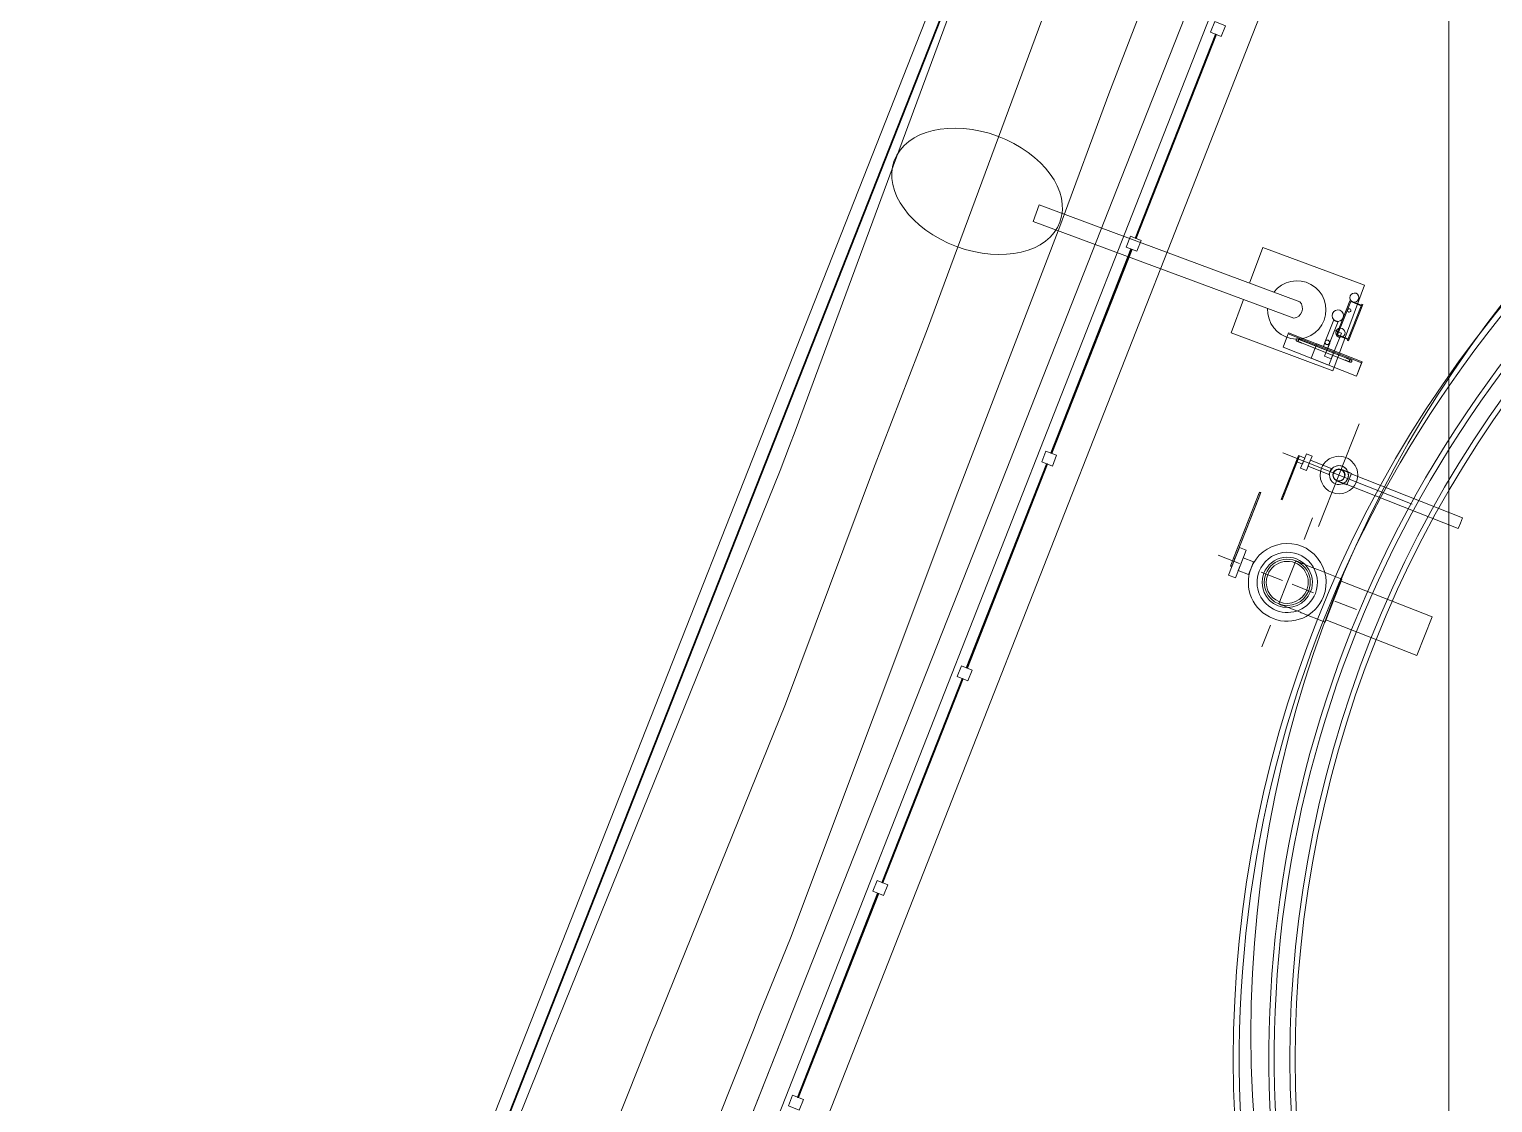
# Model space of a CAD drawing. Header units: metres. Extents: x -207 to 292, y -187 to 169.
# Drawn here: x -56.41 to -50.07, y -36.86 to -32.21 of the extents above; entities that cross this region are included whole.
import ezdxf

# ---------------------------------------------------------------- set-up
doc = ezdxf.new("R2010")
doc.units = ezdxf.units.M
doc.linetypes.add('Dash', pattern=[0.006, 0.003, -0.003])
for name, color, linetype, lineweight in [('A-GLAZ-CWMG', 7, 'Continuous', 9), ('C-TOPO', 7, 'Continuous', 9), ('C-TOPO-MAJR', 7, 'Continuous', 35), ('C-TOPO-MINR', 7, 'Continuous', 9), ('CERCO INTERIOR', 7, 'Continuous', 9), ('E-LITE-EQPM', 7, 'Continuous', 9), ('EQUIPOS PIS', 7, 'Continuous', 9), ('grilla', 7, 'Continuous', 9), ('luminarias', 7, 'Continuous', 9), ('P-SANR-FIXT', 7, 'Continuous', 9), ('P-SANR-FIXT-HDLN', 7, 'Dash', 9), ('solera', 7, 'Continuous', 35)]:
    doc.layers.add(name, color=color, linetype=linetype, lineweight=lineweight)
doc.layers.add('PR10-ARQ-PL-001-Emplazamiento-C-1_dwg', color=7, linetype='Continuous', lineweight=9, true_color=0x767676)

# ---------------------------------------------------------------- blocks, each defined once
blk = doc.blocks.new('M_Estanque-Terraza - M_Estanque-Terraza-2331352-PLANTA EMPLAZAMIENTO ACTUALIZADO')
at = {"layer": 'P-SANR-FIXT'}
for radius, start in [(5.1516, 0), (5.1516, 0), (5.1266, 360), (5.1266, 360), (4.9983, 360), (4.9755, 360), (4.9059, 0), (4.8832, 0)]:
    blk.add_arc((0, 0), radius, start, 180, dxfattribs=at)
blk = doc.blocks.new('Circular Mullion - 5mm-2127248-PLANTA EMPLAZAMIENTO ACTUALIZADO')
at = {"layer": 'A-GLAZ-CWMG'}
for p, q in [((-107.6478, -45.3968), (-107.9974, -46.2801)), ((-107.6455, -45.3977), (-107.9951, -46.281)), ((-107.9951, -46.281), (-107.6455, -45.3977)), ((-107.9927, -46.2819), (-107.6432, -45.3986)), ((-107.6455, -45.3977), (-107.6478, -45.3968)), ((-107.6432, -45.3986), (-107.6455, -45.3977)), ((-107.9974, -46.2801), (-107.9951, -46.281)), ((-107.9951, -46.281), (-107.9927, -46.2819))]:
    blk.add_line(p, q, dxfattribs=at)
blk = doc.blocks.new('Rectangular Mullion - 50 x 50 mm-2128568-PLANTA EMPLAZAMIENTO ACTUALIZADO')
at = {"layer": 'A-GLAZ-CWMG'}
for p, q in [((0.025, 0.025), (-0.025, 0.025)), ((-0.025, 0.025), (-0.025, -0.025)), ((0.025, -0.025), (0.025, 0.025)), ((-0.025, -0.025), (0.025, -0.025))]:
    blk.add_line(p, q, dxfattribs=at)
blk = doc.blocks.new('Rectangular Mullion - 50 x 50 mm-2128569-PLANTA EMPLAZAMIENTO ACTUALIZADO')
at = {"layer": 'A-GLAZ-CWMG'}
for p, q in [((-0.025, -0.025), (-0.025, 0.025)), ((-0.025, 0.025), (0.025, 0.025)), ((0.025, 0.025), (0.025, -0.025)), ((0.025, -0.025), (-0.025, -0.025))]:
    blk.add_line(p, q, dxfattribs=at)
blk = doc.blocks.new('M_Tuberia Control-01 - M_Tuberia Control-01-2163993-PLANTA EMPLAZAMIENTO ACTUALIZADO')
at = {"layer": 'P-SANR-FIXT'}
for p, q in [((0.1525, 0.1709), (0.1475, 0.1709)), ((0.1475, 0.1709), (0.2138, 0.1709)), ((0.1475, 0.1709), (0.1475, -0.1709)), ((0.1475, 0.1709), (0.1475, -0.1709)), ((0.2138, 0.1709), (0.1525, 0.1709)), ((0.1525, 0.1709), (0.1525, -0.1709)), ((0.1525, 0.1709), (0.1525, -0.1709)), ((0.2138, -0.1709), (0.2138, 0.1709)), ((0.2138, 0.1709), (0.2138, -0.1709)), ((0.0845, 0.0836), (-0.0845, 0.0836)), ((-0.0845, 0.0836), (0.0845, 0.0836)), ((-0.0845, 0.0836), (-0.0845, 0.0784)), ((-0.0845, 0.0836), (-0.0845, 0.0784)), ((0.0845, 0.0784), (-0.0845, 0.0784)), ((-0.0845, 0.0784), (0.0845, 0.0784)), ((-0.0795, 0.0784), (0.0795, 0.0784)), ((0.0795, 0.0784), (-0.0795, 0.0784)), ((-0.0795, 0.025), (-0.0795, 0.0784)), ((-0.0795, 0.0784), (-0.0795, 0.025)), ((-0.077, 0.0784), (-0.077, 0.0294)), ((-0.077, 0.0294), (-0.077, 0.0784)), ((0.077, 0.0784), (-0.077, 0.0784)), ((-0.077, 0.0784), (0.077, 0.0784)), ((0.077, 0.0294), (0.077, 0.0784)), ((0.077, 0.0294), (0.077, 0.0784)), ((0.0795, 0.0784), (0.0795, 0.025)), ((0.0795, 0.0784), (0.0795, 0.025)), ((0.0845, 0.0784), (0.0845, 0.0836)), ((0.0845, 0.0836), (0.0845, 0.0784)), ((0.1573, 0.099), (0.1573, -0.0993)), ((0.1575, 0.1225), (0.1575, -0.1228)), ((0.1675, -0.1228), (0.1675, 0.1225)), ((0.1677, -0.0993), (0.1677, 0.099)), ((-0.0795, 0.025), (0.0795, 0.025)), ((0.0795, 0.025), (-0.0795, 0.025)), ((-0.077, 0.0294), (0.077, 0.0294)), ((0.077, 0.0294), (-0.077, 0.0294)), ((0.1244, 0.01), (0.0229, 0.01)), ((0.1244, 0.01), (0.0229, 0.01)), ((0.1841, 0.0423), (0.0646, 0.0423)), ((0.0646, 0.0423), (0.1841, 0.0423)), ((0.0646, 0.0423), (0.0646, 0.0103)), ((0.0646, 0.0423), (0.0646, 0.0103)), ((0.1841, 0.0103), (0.0646, 0.0103)), ((0.0646, 0.0103), (0.1841, 0.0103)), ((0.1475, 0.0111), (0.1244, 0.0111)), ((0.1244, 0.0111), (0.1244, 0.01)), ((0.2138, 0.0423), (0.1475, 0.0423)), ((0.1475, 0.0423), (0.2138, 0.0423)), ((0.1475, 0.0423), (0.1475, -0.0401)), ((0.1475, 0.0423), (0.1475, -0.0401)), ((0.1475, 0.0011), (0.1475, 0.0111)), ((0.1475, -0.0089), (0.1475, 0.0011)), ((0.1841, 0.0103), (0.1841, 0.0423)), ((0.1841, 0.0423), (0.1841, 0.0103)), ((0.2138, -0.0401), (0.2138, 0.0423)), ((0.2138, 0.0423), (0.2138, -0.0401)), ((0.0229, -0.01), (0.1244, -0.01)), ((0.0229, -0.01), (0.1244, -0.01)), ((0.129, -0.0089), (0.1475, -0.0089)), ((0.2138, -0.0401), (0.1475, -0.0401)), ((0.1475, -0.0401), (0.2138, -0.0401)), ((0.2138, -0.1709), (0.1475, -0.1709)), ((0.1475, -0.1709), (0.1525, -0.1709)), ((0.1525, -0.1709), (0.2138, -0.1709))]:
    blk.add_line(p, q, dxfattribs=at)
at = {"layer": 'P-SANR-FIXT', "flags": 128}
for points in [[(0.1573, 0.124), (0.1573, 0.124), (0.1573, 0.1239), (0.1573, 0.1238), (0.1573, 0.1237), (0.1573, 0.1235), (0.1573, 0.1233), (0.1573, 0.123), (0.1573, 0.1227), (0.1573, 0.1224), (0.1573, 0.122), (0.1573, 0.1216), (0.1573, 0.1212), (0.1573, 0.1207), (0.1573, 0.1202), (0.1573, 0.1196), (0.1573, 0.1191), (0.1573, 0.1184), (0.1573, 0.1178), (0.1573, 0.1171), (0.1573, 0.1164), (0.1573, 0.1157), (0.1573, 0.1149), (0.1573, 0.1142), (0.1573, 0.1133), (0.1573, 0.1125), (0.1573, 0.1117), (0.1573, 0.1108), (0.1573, 0.1099), (0.1573, 0.109), (0.1573, 0.1081), (0.1573, 0.1071), (0.1573, 0.1062), (0.1573, 0.1052), (0.1573, 0.1042), (0.1573, 0.1033), (0.1573, 0.1023), (0.1573, 0.1013), (0.1573, 0.1003), (0.1573, 0.0993), (0.1573, 0.099)], [(0.1677, 0.099), (0.1677, 0.1), (0.1677, 0.101), (0.1677, 0.102), (0.1677, 0.103), (0.1677, 0.104), (0.1677, 0.1049), (0.1677, 0.1059), (0.1677, 0.1069), (0.1677, 0.1078), (0.1677, 0.1087), (0.1677, 0.1097), (0.1677, 0.1105), (0.1677, 0.1114), (0.1677, 0.1123), (0.1677, 0.1131), (0.1677, 0.1139), (0.1677, 0.1147), (0.1677, 0.1155), (0.1677, 0.1162), (0.1677, 0.1169), (0.1677, 0.1176), (0.1677, 0.1183), (0.1677, 0.1189), (0.1677, 0.1195), (0.1677, 0.12), (0.1677, 0.1206), (0.1677, 0.1211), (0.1677, 0.1215), (0.1677, 0.1219), (0.1677, 0.1223), (0.1677, 0.1226), (0.1677, 0.123), (0.1677, 0.1232), (0.1677, 0.1235), (0.1677, 0.1236), (0.1677, 0.1238), (0.1677, 0.1239), (0.1677, 0.124), (0.1677, 0.124)], [(0.1573, -0.0993), (0.1573, -0.1003), (0.1573, -0.1013), (0.1573, -0.1023), (0.1573, -0.1033), (0.1573, -0.1042), (0.1573, -0.1052), (0.1573, -0.1062), (0.1573, -0.1071), (0.1573, -0.1081), (0.1573, -0.109), (0.1573, -0.1099), (0.1573, -0.1108), (0.1573, -0.1117), (0.1573, -0.1126), (0.1573, -0.1134), (0.1573, -0.1142), (0.1573, -0.115), (0.1573, -0.1158), (0.1573, -0.1165), (0.1573, -0.1172), (0.1573, -0.1179), (0.1573, -0.1185), (0.1573, -0.1192), (0.1573, -0.1198), (0.1573, -0.1203), (0.1573, -0.1208), (0.1573, -0.1213), (0.1573, -0.1218), (0.1573, -0.1222), (0.1573, -0.1226), (0.1573, -0.1229), (0.1573, -0.1232), (0.1573, -0.1235), (0.1573, -0.1237), (0.1573, -0.1239), (0.1573, -0.1241), (0.1573, -0.1242), (0.1573, -0.1242), (0.1573, -0.1243)], [(0.1677, -0.1243), (0.1677, -0.1243), (0.1677, -0.1242), (0.1677, -0.1241), (0.1677, -0.124), (0.1677, -0.1238), (0.1677, -0.1236), (0.1677, -0.1233), (0.1677, -0.123), (0.1677, -0.1227), (0.1677, -0.1223), (0.1677, -0.1219), (0.1677, -0.1215), (0.1677, -0.121), (0.1677, -0.1205), (0.1677, -0.1199), (0.1677, -0.1193), (0.1677, -0.1187), (0.1677, -0.1181), (0.1677, -0.1174), (0.1677, -0.1167), (0.1677, -0.116), (0.1677, -0.1152), (0.1677, -0.1144), (0.1677, -0.1136), (0.1677, -0.1128), (0.1677, -0.1119), (0.1677, -0.1111), (0.1677, -0.1102), (0.1677, -0.1093), (0.1677, -0.1083), (0.1677, -0.1074), (0.1677, -0.1064), (0.1677, -0.1055), (0.1677, -0.1045), (0.1677, -0.1035), (0.1677, -0.1025), (0.1677, -0.1015), (0.1677, -0.1005), (0.1677, -0.0995), (0.1677, -0.0993)]]:
    blk.add_lwpolyline(points, dxfattribs=at)
at = {"layer": 'P-SANR-FIXT'}
for centre, radius, start, end in [((0.1625, 0.124), 0.00518, 90, 270), ((0.1625, 0.124), 0.00518, 270, 90), ((-0.099, 0.0375), 0.02, 0, 180), ((-0.099, 0.0375), 0.02, 360, 180), ((-0.099, 0.0375), 0.02, 180, 360), ((-0.099, 0.0375), 0.02, 180, 360), ((-0.0394, 0.0375), 0.0075, 0, 180), ((-0.0394, 0.0375), 0.0075, 0, 180), ((-0.0394, 0.0375), 0.0075, 180, 360), ((-0.0394, 0.0375), 0.0075, 180, 0), ((0, 0), 0.025, 0, 180), ((0, 0), 0.025, 0, 180), ((0, 0), 0.025, 180, 360), ((0, 0), 0.025, 180, 0), ((0.0646, 0.0375), 0.02, 0, 180), ((0.0646, 0.0375), 0.02, 0, 180), ((0.0646, 0.0375), 0.02, 180, 360), ((0.0646, 0.0375), 0.02, 180, 0), ((0.1244, 0), 0.01, 0, 180), ((0.1244, 0), 0.01, 0, 180), ((0.1244, 0), 0.01, 180, 360), ((0.1244, 0), 0.01, 180, 0), ((0.1625, -0.1243), 0.00518, 90, 270), ((0.1625, -0.1243), 0.00518, 270, 90)]:
    blk.add_arc(centre, radius, start, end, dxfattribs=at)
for points, knots in [([(0.1625, 0.1188), (0.1622, 0.1188), (0.1617, 0.1189), (0.161, 0.119), (0.1606, 0.1192), (0.1602, 0.1194), (0.1598, 0.1196), (0.1595, 0.1198), (0.1591, 0.1201), (0.1588, 0.1203), (0.1586, 0.1206), (0.1584, 0.1209), (0.1582, 0.1211), (0.1581, 0.1212), (0.158, 0.1214), (0.1579, 0.1216), (0.1578, 0.1219), (0.1577, 0.1221), (0.1576, 0.1223), (0.1576, 0.1224), (0.1576, 0.1224), (0.1575, 0.1225), (0.1575, 0.1225), (0.1575, 0.1225), (0.1576, 0.1224), (0.1576, 0.1224), (0.1576, 0.1223), (0.1577, 0.1221), (0.1578, 0.1219), (0.1579, 0.1216), (0.158, 0.1214), (0.1581, 0.1212), (0.1582, 0.1211), (0.1584, 0.1209), (0.1586, 0.1206), (0.1588, 0.1203), (0.1591, 0.1201), (0.1595, 0.1198), (0.1598, 0.1196), (0.1602, 0.1194), (0.1606, 0.1192), (0.161, 0.119), (0.1617, 0.1189), (0.1622, 0.1188), (0.1625, 0.1188)], [0, 0, 0, 0, 0.055556, 0.083333, 0.111111, 0.138889, 0.166667, 0.194444, 0.222222, 0.25, 0.277778, 0.305556, 0.319444, 0.333333, 0.347222, 0.361111, 0.388889, 0.416667, 0.430556, 0.444444, 0.458333, 0.472222, 0.5, 0.527778, 0.541667, 0.555556, 0.569444, 0.583333, 0.611111, 0.638889, 0.652778, 0.666667, 0.680556, 0.694444, 0.722222, 0.75, 0.777778, 0.805556, 0.833333, 0.861111, 0.888889, 0.916667, 0.944444, 1, 1, 1, 1]), ([(0.1625, 0.1188), (0.1628, 0.1188), (0.1633, 0.1189), (0.164, 0.119), (0.1644, 0.1192), (0.1648, 0.1194), (0.1652, 0.1196), (0.1655, 0.1198), (0.1659, 0.1201), (0.1662, 0.1203), (0.1664, 0.1206), (0.1666, 0.1209), (0.1668, 0.1211), (0.1669, 0.1212), (0.167, 0.1214), (0.1671, 0.1216), (0.1672, 0.1219), (0.1673, 0.1221), (0.1674, 0.1223), (0.1674, 0.1224), (0.1674, 0.1224), (0.1675, 0.1225), (0.1675, 0.1225), (0.1675, 0.1225), (0.1674, 0.1224), (0.1674, 0.1224), (0.1674, 0.1223), (0.1673, 0.1221), (0.1672, 0.1219), (0.1671, 0.1216), (0.167, 0.1214), (0.1669, 0.1212), (0.1668, 0.1211), (0.1666, 0.1209), (0.1664, 0.1206), (0.1662, 0.1203), (0.1659, 0.1201), (0.1655, 0.1198), (0.1652, 0.1196), (0.1648, 0.1194), (0.1644, 0.1192), (0.164, 0.119), (0.1633, 0.1189), (0.1628, 0.1188), (0.1625, 0.1188)], [0, 0, 0, 0, 0.055556, 0.083333, 0.111111, 0.138889, 0.166667, 0.194444, 0.222222, 0.25, 0.277778, 0.305556, 0.319444, 0.333333, 0.347222, 0.361111, 0.388889, 0.416667, 0.430556, 0.444444, 0.458333, 0.472222, 0.5, 0.527778, 0.541667, 0.555556, 0.569444, 0.583333, 0.611111, 0.638889, 0.652778, 0.666667, 0.680556, 0.694444, 0.722222, 0.75, 0.777778, 0.805556, 0.833333, 0.861111, 0.888889, 0.916667, 0.944444, 1, 1, 1, 1]), ([(0.025, 0), (0.025, 0.0008), (0.0249, 0.0023), (0.0245, 0.0051), (0.0239, 0.0073), (0.0234, 0.0088), (0.0232, 0.0094), (0.023, 0.0097), (0.0229, 0.0099), (0.0229, 0.01), (0.0229, 0.01)], [0, 0, 0, 0, 0.142857, 0.285714, 0.571429, 0.678571, 0.785714, 0.839286, 0.892857, 1, 1, 1, 1]), ([(0.0229, 0.01), (0.0229, 0.01), (0.023, 0.0098), (0.0234, 0.0088), (0.0242, 0.0067), (0.0248, 0.0034), (0.025, 0.0012), (0.025, 0)], [0, 0, 0, 0, 0.142857, 0.285714, 0.571429, 0.785714, 1, 1, 1, 1]), ([(0.025, 0), (0.025, 0.0008), (0.0249, 0.0023), (0.0245, 0.0051), (0.0239, 0.0073), (0.0234, 0.0088), (0.0232, 0.0094), (0.023, 0.0097), (0.0229, 0.0099), (0.0229, 0.01), (0.0229, 0.01)], [0, 0, 0, 0, 0.142857, 0.285714, 0.571429, 0.678571, 0.785714, 0.839286, 0.892857, 1, 1, 1, 1]), ([(0.0229, 0.01), (0.0229, 0.01), (0.023, 0.0098), (0.0234, 0.0088), (0.0242, 0.0067), (0.0248, 0.0034), (0.025, 0.0012), (0.025, 0)], [0, 0, 0, 0, 0.142857, 0.285714, 0.571429, 0.785714, 1, 1, 1, 1]), ([(0.025, 0), (0.025, -0.0008), (0.0249, -0.0023), (0.0245, -0.0051), (0.0239, -0.0073), (0.0234, -0.0088), (0.0232, -0.0094), (0.023, -0.0097), (0.0229, -0.0099), (0.0229, -0.01), (0.0229, -0.01)], [0, 0, 0, 0, 0.142857, 0.285714, 0.571429, 0.678571, 0.785714, 0.839286, 0.892857, 1, 1, 1, 1]), ([(0.0229, -0.01), (0.0229, -0.01), (0.023, -0.0098), (0.0234, -0.0088), (0.0242, -0.0067), (0.0248, -0.0034), (0.025, -0.0012), (0.025, 0)], [0, 0, 0, 0, 0.142857, 0.285714, 0.571429, 0.785714, 1, 1, 1, 1]), ([(0.025, 0), (0.025, -0.0008), (0.0249, -0.0023), (0.0245, -0.0051), (0.0239, -0.0073), (0.0234, -0.0088), (0.0232, -0.0094), (0.023, -0.0097), (0.0229, -0.0099), (0.0229, -0.01), (0.0229, -0.01)], [0, 0, 0, 0, 0.142857, 0.285714, 0.571429, 0.678571, 0.785714, 0.839286, 0.892857, 1, 1, 1, 1]), ([(0.0229, -0.01), (0.0229, -0.01), (0.023, -0.0098), (0.0234, -0.0088), (0.0242, -0.0067), (0.0248, -0.0034), (0.025, -0.0012), (0.025, 0)], [0, 0, 0, 0, 0.142857, 0.285714, 0.571429, 0.785714, 1, 1, 1, 1]), ([(0.1144, 0), (0.1144, 0.0005), (0.1144, 0.0011), (0.1146, 0.002), (0.1147, 0.0027), (0.1149, 0.0033), (0.1151, 0.0039), (0.1154, 0.0045), (0.1157, 0.005), (0.116, 0.0055), (0.1164, 0.006), (0.1167, 0.0065), (0.1171, 0.0069), (0.1175, 0.0073), (0.118, 0.0078), (0.1186, 0.0082), (0.1192, 0.0086), (0.1198, 0.0089), (0.1209, 0.0094), (0.1224, 0.0099), (0.1237, 0.01), (0.1244, 0.01)], [0, 0, 0, 0, 0.071429, 0.107143, 0.142857, 0.178571, 0.214286, 0.25, 0.285714, 0.321429, 0.357143, 0.392857, 0.428571, 0.464286, 0.5, 0.571429, 0.607143, 0.642857, 0.714286, 0.857143, 1, 1, 1, 1]), ([(0.1244, 0.01), (0.1237, 0.01), (0.1224, 0.0099), (0.1209, 0.0094), (0.1198, 0.0089), (0.1192, 0.0086), (0.1188, 0.0083), (0.1183, 0.008), (0.1179, 0.0076), (0.1175, 0.0073), (0.1171, 0.0069), (0.1167, 0.0065), (0.1164, 0.006), (0.116, 0.0055), (0.1157, 0.005), (0.1154, 0.0045), (0.1151, 0.0039), (0.1149, 0.0033), (0.1147, 0.0027), (0.1146, 0.002), (0.1144, 0.0011), (0.1144, 0.0005), (0.1144, 0)], [0, 0, 0, 0, 0.142857, 0.285714, 0.357143, 0.392857, 0.428571, 0.464286, 0.5, 0.535714, 0.571429, 0.607143, 0.642857, 0.678571, 0.714286, 0.75, 0.785714, 0.821429, 0.857143, 0.892857, 0.928571, 1, 1, 1, 1]), ([(0.1144, 0), (0.1144, 0.0005), (0.1144, 0.0011), (0.1146, 0.002), (0.1147, 0.0027), (0.1149, 0.0033), (0.1151, 0.0039), (0.1154, 0.0045), (0.1157, 0.005), (0.116, 0.0055), (0.1164, 0.006), (0.1167, 0.0065), (0.1171, 0.0069), (0.1175, 0.0073), (0.118, 0.0078), (0.1186, 0.0082), (0.1192, 0.0086), (0.1198, 0.0089), (0.1209, 0.0094), (0.1224, 0.0099), (0.1237, 0.01), (0.1244, 0.01)], [0, 0, 0, 0, 0.071429, 0.107143, 0.142857, 0.178571, 0.214286, 0.25, 0.285714, 0.321429, 0.357143, 0.392857, 0.428571, 0.464286, 0.5, 0.571429, 0.607143, 0.642857, 0.714286, 0.857143, 1, 1, 1, 1]), ([(0.1244, 0.01), (0.1237, 0.01), (0.1224, 0.0099), (0.1209, 0.0094), (0.1198, 0.0089), (0.1192, 0.0086), (0.1188, 0.0083), (0.1183, 0.008), (0.1179, 0.0076), (0.1175, 0.0073), (0.1171, 0.0069), (0.1167, 0.0065), (0.1164, 0.006), (0.116, 0.0055), (0.1157, 0.005), (0.1154, 0.0045), (0.1151, 0.0039), (0.1149, 0.0033), (0.1147, 0.0027), (0.1146, 0.002), (0.1144, 0.0011), (0.1144, 0.0005), (0.1144, 0)], [0, 0, 0, 0, 0.142857, 0.285714, 0.357143, 0.392857, 0.428571, 0.464286, 0.5, 0.535714, 0.571429, 0.607143, 0.642857, 0.678571, 0.714286, 0.75, 0.785714, 0.821429, 0.857143, 0.892857, 0.928571, 1, 1, 1, 1]), ([(0.1343, 0.0011), (0.1342, 0.0016), (0.1341, 0.0022), (0.1339, 0.003), (0.1337, 0.0036), (0.1334, 0.0042), (0.1332, 0.0048), (0.1329, 0.0052), (0.1327, 0.0056), (0.1325, 0.0058), (0.1323, 0.0061), (0.1321, 0.0064), (0.1318, 0.0067), (0.1314, 0.0071), (0.1311, 0.0074), (0.1309, 0.0075), (0.1307, 0.0077), (0.1304, 0.008), (0.13, 0.0082), (0.1296, 0.0085), (0.1293, 0.0087), (0.1292, 0.0088), (0.1291, 0.0088), (0.1289, 0.0089), (0.1288, 0.009), (0.1285, 0.0091), (0.128, 0.0093), (0.1276, 0.0095), (0.1272, 0.0096), (0.1269, 0.0097), (0.1266, 0.0098), (0.1262, 0.0098), (0.1255, 0.01), (0.1248, 0.01), (0.1244, 0.01)], [0, 0, 0, 0, 0.083333, 0.125, 0.166667, 0.208333, 0.25, 0.291667, 0.3125, 0.333333, 0.354167, 0.375, 0.416667, 0.458333, 0.479167, 0.5, 0.520833, 0.541667, 0.583333, 0.625, 0.645833, 0.65625, 0.666667, 0.677083, 0.6875, 0.708333, 0.75, 0.791667, 0.8125, 0.833333, 0.854167, 0.875, 0.916667, 1, 1, 1, 1]), ([(0.1244, 0.01), (0.1248, 0.01), (0.1255, 0.01), (0.1262, 0.0098), (0.1266, 0.0098), (0.1269, 0.0097), (0.1272, 0.0096), (0.1276, 0.0095), (0.128, 0.0093), (0.1285, 0.0091), (0.1288, 0.009), (0.1289, 0.0089), (0.1291, 0.0088), (0.1292, 0.0088), (0.1293, 0.0087), (0.1296, 0.0085), (0.13, 0.0082), (0.1304, 0.008), (0.1307, 0.0077), (0.1309, 0.0075), (0.1311, 0.0074), (0.1314, 0.0071), (0.1318, 0.0067), (0.1321, 0.0064), (0.1323, 0.0061), (0.1325, 0.0058), (0.1327, 0.0056), (0.1329, 0.0052), (0.1332, 0.0048), (0.1334, 0.0042), (0.1337, 0.0036), (0.1339, 0.003), (0.1341, 0.0022), (0.1342, 0.0016), (0.1343, 0.0011)], [0, 0, 0, 0, 0.083333, 0.125, 0.145833, 0.166667, 0.1875, 0.208333, 0.25, 0.291667, 0.3125, 0.322917, 0.333333, 0.34375, 0.354167, 0.375, 0.416667, 0.458333, 0.479167, 0.5, 0.520833, 0.541667, 0.583333, 0.625, 0.645833, 0.666667, 0.6875, 0.708333, 0.75, 0.791667, 0.833333, 0.875, 0.916667, 1, 1, 1, 1]), ([(0.1344, 0), (0.1344, -0.0006), (0.1343, -0.0015), (0.134, -0.0025), (0.1337, -0.0036), (0.1332, -0.0047), (0.1324, -0.0059), (0.1317, -0.0068), (0.1312, -0.0073), (0.1309, -0.0075), (0.1307, -0.0077), (0.1305, -0.0079), (0.1302, -0.0081), (0.1299, -0.0084), (0.1295, -0.0086), (0.1293, -0.0087), (0.1292, -0.0087), (0.1291, -0.0088), (0.129, -0.0088), (0.129, -0.0089), (0.129, -0.0088), (0.1291, -0.0088), (0.1292, -0.0087), (0.1293, -0.0087), (0.1295, -0.0086), (0.1299, -0.0084), (0.1302, -0.0081), (0.1305, -0.0079), (0.1307, -0.0077), (0.1309, -0.0075), (0.1312, -0.0073), (0.1317, -0.0068), (0.1324, -0.0059), (0.1332, -0.0047), (0.1337, -0.0036), (0.134, -0.0025), (0.1343, -0.0015), (0.1344, -0.0006), (0.1344, 0)], [0, 0, 0, 0, 0.055556, 0.083333, 0.111111, 0.166667, 0.222222, 0.277778, 0.305556, 0.319444, 0.333333, 0.347222, 0.361111, 0.388889, 0.416667, 0.430556, 0.444444, 0.458333, 0.472222, 0.5, 0.527778, 0.541667, 0.555556, 0.569444, 0.583333, 0.611111, 0.638889, 0.652778, 0.666667, 0.680556, 0.694444, 0.722222, 0.777778, 0.833333, 0.888889, 0.916667, 0.944444, 1, 1, 1, 1]), ([(0.1244, -0.01), (0.1237, -0.01), (0.1224, -0.0099), (0.1209, -0.0094), (0.1198, -0.0089), (0.1192, -0.0086), (0.1188, -0.0083), (0.1183, -0.008), (0.1179, -0.0076), (0.1175, -0.0073), (0.1171, -0.0069), (0.1167, -0.0065), (0.1164, -0.006), (0.116, -0.0055), (0.1157, -0.005), (0.1154, -0.0045), (0.1151, -0.0039), (0.1149, -0.0033), (0.1147, -0.0027), (0.1146, -0.002), (0.1144, -0.0011), (0.1144, -0.0005), (0.1144, 0)], [0, 0, 0, 0, 0.142857, 0.285714, 0.357143, 0.392857, 0.428571, 0.464286, 0.5, 0.535714, 0.571429, 0.607143, 0.642857, 0.678571, 0.714286, 0.75, 0.785714, 0.821429, 0.857143, 0.892857, 0.928571, 1, 1, 1, 1]), ([(0.1144, 0), (0.1144, -0.0005), (0.1144, -0.0011), (0.1146, -0.002), (0.1147, -0.0027), (0.1149, -0.0033), (0.1151, -0.0039), (0.1154, -0.0045), (0.1157, -0.005), (0.116, -0.0055), (0.1164, -0.006), (0.1167, -0.0065), (0.1171, -0.0069), (0.1175, -0.0073), (0.118, -0.0078), (0.1186, -0.0082), (0.1192, -0.0086), (0.1198, -0.0089), (0.1209, -0.0094), (0.1224, -0.0099), (0.1237, -0.01), (0.1244, -0.01)], [0, 0, 0, 0, 0.071429, 0.107143, 0.142857, 0.178571, 0.214286, 0.25, 0.285714, 0.321429, 0.357143, 0.392857, 0.428571, 0.464286, 0.5, 0.571429, 0.607143, 0.642857, 0.714286, 0.857143, 1, 1, 1, 1]), ([(0.1144, 0), (0.1144, -0.0005), (0.1144, -0.0011), (0.1146, -0.002), (0.1147, -0.0027), (0.1149, -0.0033), (0.1151, -0.0039), (0.1154, -0.0045), (0.1157, -0.005), (0.116, -0.0055), (0.1164, -0.006), (0.1167, -0.0065), (0.1171, -0.0069), (0.1175, -0.0073), (0.118, -0.0078), (0.1186, -0.0082), (0.1192, -0.0086), (0.1198, -0.0089), (0.1209, -0.0094), (0.1224, -0.0099), (0.1237, -0.01), (0.1244, -0.01)], [0, 0, 0, 0, 0.071429, 0.107143, 0.142857, 0.178571, 0.214286, 0.25, 0.285714, 0.321429, 0.357143, 0.392857, 0.428571, 0.464286, 0.5, 0.571429, 0.607143, 0.642857, 0.714286, 0.857143, 1, 1, 1, 1]), ([(0.1244, -0.01), (0.1237, -0.01), (0.1224, -0.0099), (0.1209, -0.0094), (0.1198, -0.0089), (0.1192, -0.0086), (0.1188, -0.0083), (0.1183, -0.008), (0.1179, -0.0076), (0.1175, -0.0073), (0.1171, -0.0069), (0.1167, -0.0065), (0.1164, -0.006), (0.116, -0.0055), (0.1157, -0.005), (0.1154, -0.0045), (0.1151, -0.0039), (0.1149, -0.0033), (0.1147, -0.0027), (0.1146, -0.002), (0.1144, -0.0011), (0.1144, -0.0005), (0.1144, 0)], [0, 0, 0, 0, 0.142857, 0.285714, 0.357143, 0.392857, 0.428571, 0.464286, 0.5, 0.535714, 0.571429, 0.607143, 0.642857, 0.678571, 0.714286, 0.75, 0.785714, 0.821429, 0.857143, 0.892857, 0.928571, 1, 1, 1, 1]), ([(0.1625, -0.1191), (0.1622, -0.1191), (0.1617, -0.1191), (0.161, -0.1193), (0.1606, -0.1194), (0.1602, -0.1196), (0.1598, -0.1198), (0.1595, -0.1201), (0.1591, -0.1203), (0.1588, -0.1206), (0.1586, -0.1209), (0.1584, -0.1211), (0.1582, -0.1213), (0.1581, -0.1215), (0.158, -0.1216), (0.1579, -0.1218), (0.1578, -0.1221), (0.1577, -0.1224), (0.1576, -0.1225), (0.1576, -0.1226), (0.1576, -0.1227), (0.1575, -0.1228), (0.1575, -0.1228), (0.1575, -0.1228), (0.1576, -0.1227), (0.1576, -0.1226), (0.1576, -0.1225), (0.1577, -0.1224), (0.1578, -0.1221), (0.1579, -0.1218), (0.158, -0.1216), (0.1581, -0.1215), (0.1582, -0.1213), (0.1584, -0.1211), (0.1586, -0.1209), (0.1588, -0.1206), (0.1591, -0.1203), (0.1595, -0.1201), (0.1598, -0.1198), (0.1602, -0.1196), (0.1606, -0.1194), (0.161, -0.1193), (0.1617, -0.1191), (0.1622, -0.1191), (0.1625, -0.1191)], [0, 0, 0, 0, 0.055556, 0.083333, 0.111111, 0.138889, 0.166667, 0.194444, 0.222222, 0.25, 0.277778, 0.305556, 0.319444, 0.333333, 0.347222, 0.361111, 0.388889, 0.416667, 0.430556, 0.444444, 0.458333, 0.472222, 0.5, 0.527778, 0.541667, 0.555556, 0.569444, 0.583333, 0.611111, 0.638889, 0.652778, 0.666667, 0.680556, 0.694444, 0.722222, 0.75, 0.777778, 0.805556, 0.833333, 0.861111, 0.888889, 0.916667, 0.944444, 1, 1, 1, 1]), ([(0.1625, -0.1191), (0.1628, -0.1191), (0.1633, -0.1191), (0.164, -0.1193), (0.1644, -0.1194), (0.1648, -0.1196), (0.1652, -0.1198), (0.1655, -0.1201), (0.1659, -0.1203), (0.1662, -0.1206), (0.1664, -0.1209), (0.1666, -0.1211), (0.1668, -0.1213), (0.1669, -0.1215), (0.167, -0.1216), (0.1671, -0.1218), (0.1672, -0.1221), (0.1673, -0.1224), (0.1674, -0.1225), (0.1674, -0.1226), (0.1674, -0.1227), (0.1675, -0.1228), (0.1675, -0.1228), (0.1675, -0.1228), (0.1674, -0.1227), (0.1674, -0.1226), (0.1674, -0.1225), (0.1673, -0.1224), (0.1672, -0.1221), (0.1671, -0.1218), (0.167, -0.1216), (0.1669, -0.1215), (0.1668, -0.1213), (0.1666, -0.1211), (0.1664, -0.1209), (0.1662, -0.1206), (0.1659, -0.1203), (0.1655, -0.1201), (0.1652, -0.1198), (0.1648, -0.1196), (0.1644, -0.1194), (0.164, -0.1193), (0.1633, -0.1191), (0.1628, -0.1191), (0.1625, -0.1191)], [0, 0, 0, 0, 0.055556, 0.083333, 0.111111, 0.138889, 0.166667, 0.194444, 0.222222, 0.25, 0.277778, 0.305556, 0.319444, 0.333333, 0.347222, 0.361111, 0.388889, 0.416667, 0.430556, 0.444444, 0.458333, 0.472222, 0.5, 0.527778, 0.541667, 0.555556, 0.569444, 0.583333, 0.611111, 0.638889, 0.652778, 0.666667, 0.680556, 0.694444, 0.722222, 0.75, 0.777778, 0.805556, 0.833333, 0.861111, 0.888889, 0.916667, 0.944444, 1, 1, 1, 1])]:
    blk.add_open_spline(points, degree=3, knots=knots, dxfattribs=at)
for points in [[(0.1344, 0), (0.1344, 0.0002), (0.1343, 0.0006), (0.1343, 0.0009), (0.1343, 0.0011)], [(0.1343, 0.0011), (0.1343, 0.0009), (0.1343, 0.0006), (0.1344, 0.0002), (0.1344, 0)]]:
    blk.add_open_spline(points, degree=3, dxfattribs=at)
blk = doc.blocks.new('M_Tuberia Alimentación-01 - M_Tuberia Alimentación-01-2152466-PLANTA EMPLAZAMIENTO ACTUALIZADO')
at = {"layer": 'P-SANR-FIXT'}
for p, q in [((-0.2485, 0.3201), (-0.2551, 0.3201)), ((-0.2551, 0.3201), (-0.2551, 0.2959)), ((-0.2485, 0.2959), (-0.2485, 0.3201)), ((-0.2551, 0.0118), (-0.2551, 0.3169)), ((-0.2485, 0.3169), (-0.2551, 0.3169)), ((-0.2551, 0.2959), (-0.2551, -0.0196)), ((-0.2485, 0.3169), (-0.2485, 0.0118)), ((-0.2485, -0.0196), (-0.2485, 0.2959)), ((-0.2162, 0.0647), (-0.2485, 0.0647)), ((-0.2485, 0), (-0.2485, 0.0647)), ((-0.2162, 0.0647), (-0.2162, 0)), ((0.2154, 0.1), (0.1059, 0.1)), ((0.2154, 0), (0.2154, 0.1)), ((0.6388, 0.09), (0.2154, 0.09)), ((0.2154, 0), (0.2154, 0.09)), ((0.6388, 0.09), (0.6388, 0)), ((-0.2551, 0.0118), (-0.2551, -0.025)), ((-0.2551, 0.0118), (-0.2485, 0.0118)), ((-0.2485, -0.025), (-0.2485, 0.0118)), ((-0.2485, -0.0647), (-0.2485, 0)), ((-0.1681, 0.0296), (-0.2162, 0.0296)), ((-0.2162, 0), (-0.2162, 0.0296)), ((-0.2162, 0), (-0.2162, -0.0647)), ((-0.1681, 0.0296), (-0.1681, 0)), ((-0.1681, 0), (-0.1681, -0.0296)), ((0.2154, -0.1), (0.2154, 0)), ((0.2154, -0.09), (0.2154, 0)), ((0.6388, 0), (0.6388, -0.09)), ((-0.2551, -0.0196), (-0.2485, -0.0196)), ((-0.2551, -0.025), (-0.2485, -0.025)), ((-0.2162, -0.0296), (-0.2162, 0)), ((-0.2162, -0.0296), (-0.1681, -0.0296)), ((-0.2485, -0.0647), (-0.2162, -0.0647)), ((0.1059, -0.1), (0.2154, -0.1)), ((0.2154, -0.09), (0.6388, -0.09))]:
    blk.add_line(p, q, dxfattribs=at)
at = {"layer": 'P-SANR-FIXT', "flags": 128}
for points in [[(0.1059, 0.1), (0.1017, 0.1), (0.0974, 0.1), (0.0932, 0.1), (0.089, 0.1), (0.0849, 0.1), (0.0807, 0.1), (0.0766, 0.1), (0.0726, 0.1), (0.0686, 0.1), (0.0647, 0.1), (0.0608, 0.1), (0.057, 0.1), (0.0533, 0.1), (0.0496, 0.1), (0.0461, 0.1), (0.0427, 0.1), (0.0393, 0.1), (0.0361, 0.1), (0.0329, 0.1), (0.0299, 0.1), (0.027, 0.1), (0.0243, 0.1), (0.0216, 0.1), (0.0191, 0.1), (0.0168, 0.1), (0.0146, 0.1), (0.0125, 0.1), (0.0106, 0.1), (0.0088, 0.1), (0.0072, 0.1), (0.0057, 0.1), (0.0044, 0.1), (0.0033, 0.1), (0.0023, 0.1), (0.0015, 0.1), (0.0009, 0.1), (0.0004, 0.1), (0.0001, 0.1), (0, 0.1)], [(0, -0.1), (0.0001, -0.1), (0.0003, -0.1), (0.0008, -0.1), (0.0014, -0.1), (0.0021, -0.1), (0.003, -0.1), (0.0041, -0.1), (0.0054, -0.1), (0.0068, -0.1), (0.0084, -0.1), (0.0101, -0.1), (0.012, -0.1), (0.014, -0.1), (0.0162, -0.1), (0.0185, -0.1), (0.021, -0.1), (0.0236, -0.1), (0.0263, -0.1), (0.0291, -0.1), (0.0321, -0.1), (0.0352, -0.1), (0.0384, -0.1), (0.0417, -0.1), (0.0452, -0.1), (0.0487, -0.1), (0.0523, -0.1), (0.056, -0.1), (0.0598, -0.1), (0.0636, -0.1), (0.0675, -0.1), (0.0715, -0.1), (0.0755, -0.1), (0.0796, -0.1), (0.0837, -0.1), (0.0879, -0.1), (0.0921, -0.1), (0.0963, -0.1), (0.1005, -0.1), (0.1047, -0.1), (0.1059, -0.1)]]:
    blk.add_lwpolyline(points, dxfattribs=at)
at = {"layer": 'P-SANR-FIXT'}
for radius, start, end in [(0.1685, 360, 180), (0.1685, 360, 180), (0.1685, 360, 180), (0.1685, 360, 180), (0.1685, 360, 180), (0.1685, 360, 180), (0.1308, 0, 180), (0.1308, 360, 180), (0.1308, 360, 180), (0.1308, 360, 180), (0.109, 360, 180), (0.109, 360, 180), (0.109, 360, 180), (0.109, 360, 180), (0.1, 0, 180), (0.091, 0, 180), (0.091, 0, 180), (0.091, 0, 180), (0.091, 0, 180), (0.1685, 180, 360), (0.1685, 180, 360), (0.1685, 180, 360), (0.1685, 180, 360), (0.1685, 180, 360), (0.1685, 180, 360), (0.1308, 180, 0), (0.1308, 180, 360), (0.1308, 180, 360), (0.1308, 180, 360), (0.109, 180, 360), (0.109, 180, 360), (0.109, 180, 360), (0.109, 180, 360), (0.1, 180, 0), (0.091, 180, 0), (0.091, 180, 0), (0.091, 180, 0), (0.091, 180, 0)]:
    blk.add_arc((0, 0), radius, start, end, dxfattribs=at)
at = {"layer": 'P-SANR-FIXT-HDLN'}
for p, q in [((0, 0), (0, 0.301)), ((-0.3222, 0), (0, 0)), ((0.3222, 0), (0, 0)), ((0, 0), (0, -0.301))]:
    blk.add_line(p, q, dxfattribs=at)
blk = doc.blocks.new('M_Tuberia Alimentación-02 - M_Tuberia Alimentación-02-2167664-PLANTA EMPLAZAMIENTO ACTUALIZADO')
at = {"layer": 'P-SANR-FIXT'}
for p, q in [((0, 0), (0, 0.239)), ((-0.2622, 0), (0.3415, 0)), ((-0.1897, 0.0139), (-0.1934, 0.0139)), ((-0.1934, 0.0139), (-0.1934, 0)), ((-0.1934, 0.0065), (-0.1934, -0.1828)), ((-0.1897, 0.0065), (-0.1934, 0.0065)), ((-0.1897, 0), (-0.1897, 0.0139)), ((-0.165, 0.0139), (-0.1897, 0.0139)), ((-0.1897, 0.0139), (-0.1897, 0)), ((-0.1897, -0.1828), (-0.1897, 0.0065)), ((-0.1897, 0), (-0.1897, -0.0139)), ((-0.1384, 0.0338), (-0.165, 0.0338)), ((-0.165, 0), (-0.165, 0.0338)), ((-0.165, 0), (-0.165, 0.0139)), ((-0.165, -0.0139), (-0.165, 0)), ((-0.165, -0.0338), (-0.165, 0)), ((-0.1384, 0), (-0.1384, 0.0338)), ((-0.0411, 0.0139), (-0.1384, 0.0139)), ((-0.1384, 0), (-0.1384, 0.0139)), ((-0.1384, -0.0338), (-0.1384, 0)), ((-0.1384, -0.0139), (-0.1384, 0)), ((-0.0411, 0), (-0.0411, 0.0139)), ((-0.0411, -0.0139), (-0.0411, 0)), ((0, 0), (0, -0.239)), ((0.0474, 0.0264), (0.0421, 0.0264)), ((0.0474, 0), (0.0474, 0.0264)), ((0.5661, 0.025), (0.0474, 0.025)), ((0.0474, 0), (0.0474, 0.025)), ((0.0474, -0.0264), (0.0474, 0)), ((0.0474, -0.025), (0.0474, 0)), ((0.5661, 0), (0.5661, 0.025)), ((0.5661, -0.025), (0.5661, 0)), ((-0.1934, -0.186), (-0.1934, 0)), ((-0.1897, 0), (-0.1934, 0)), ((-0.1897, 0), (-0.1897, -0.186)), ((-0.1897, -0.0139), (-0.165, -0.0139)), ((-0.165, -0.0338), (-0.1384, -0.0338)), ((-0.1384, -0.0139), (-0.0411, -0.0139)), ((0.0421, -0.0264), (0.0474, -0.0264)), ((0.0474, -0.025), (0.5661, -0.025)), ((-0.1934, -0.1828), (-0.1934, -0.1905)), ((-0.1897, -0.1828), (-0.1934, -0.1828)), ((-0.1934, -0.186), (-0.1934, -0.1905)), ((-0.1897, -0.1905), (-0.1897, -0.1828)), ((-0.1897, -0.1905), (-0.1897, -0.186)), ((-0.1934, -0.1905), (-0.1897, -0.1905))]:
    blk.add_line(p, q, dxfattribs=at)
at = {"layer": 'P-SANR-FIXT', "flags": 128}
for points in [[(0.0421, 0.0264), (0.0405, 0.0264), (0.0388, 0.0264), (0.0371, 0.0264), (0.0354, 0.0264), (0.0338, 0.0264), (0.0321, 0.0264), (0.0305, 0.0264), (0.0289, 0.0264), (0.0273, 0.0264), (0.0257, 0.0264), (0.0242, 0.0264), (0.0227, 0.0264), (0.0212, 0.0264), (0.0198, 0.0264), (0.0183, 0.0264), (0.017, 0.0264), (0.0156, 0.0264), (0.0144, 0.0264), (0.0131, 0.0264), (0.0119, 0.0264), (0.0108, 0.0264), (0.0097, 0.0264), (0.0086, 0.0264), (0.0076, 0.0264), (0.0067, 0.0264), (0.0058, 0.0264), (0.005, 0.0264), (0.0042, 0.0264), (0.0035, 0.0264), (0.0029, 0.0264), (0.0023, 0.0264), (0.0018, 0.0264), (0.0013, 0.0264), (0.0009, 0.0264), (0.0006, 0.0264), (0.0004, 0.0264), (0.0002, 0.0264), (0.0001, 0.0264), (0, 0.0264)], [(0, -0.0264), (0, -0.0264), (0.0001, -0.0264), (0.0003, -0.0264), (0.0005, -0.0264), (0.0008, -0.0264), (0.0012, -0.0264), (0.0016, -0.0264), (0.0021, -0.0264), (0.0027, -0.0264), (0.0033, -0.0264), (0.004, -0.0264), (0.0048, -0.0264), (0.0056, -0.0264), (0.0064, -0.0264), (0.0074, -0.0264), (0.0083, -0.0264), (0.0094, -0.0264), (0.0105, -0.0264), (0.0116, -0.0264), (0.0128, -0.0264), (0.014, -0.0264), (0.0153, -0.0264), (0.0166, -0.0264), (0.018, -0.0264), (0.0194, -0.0264), (0.0208, -0.0264), (0.0223, -0.0264), (0.0238, -0.0264), (0.0253, -0.0264), (0.0269, -0.0264), (0.0285, -0.0264), (0.0301, -0.0264), (0.0317, -0.0264), (0.0333, -0.0264), (0.035, -0.0264), (0.0366, -0.0264), (0.0383, -0.0264), (0.04, -0.0264), (0.0417, -0.0264), (0.0421, -0.0264)]]:
    blk.add_lwpolyline(points, dxfattribs=at)
at = {"layer": 'P-SANR-FIXT'}
for radius, start, end in [(0.0814, 360, 180), (0.0814, 360, 180), (0.0814, 360, 180), (0.0814, 360, 180), (0.0814, 180, 360), (0.0814, 180, 360), (0.0814, 180, 360), (0.0814, 180, 360), (0.0411, 0, 180), (0.0411, 360, 180), (0.0411, 360, 180), (0.0411, 360, 180), (0.0411, 360, 180), (0.0411, 360, 180), (0.0411, 180, 0), (0.0411, 180, 360), (0.0411, 180, 360), (0.0411, 180, 360), (0.0411, 180, 360), (0.0411, 180, 360), (0.0264, 0, 180), (0.025, 0, 180), (0.025, 360, 180), (0.025, 180, 0), (0.025, 180, 360), (0.0264, 180, 360)]:
    blk.add_arc((0, 0), radius, start, end, dxfattribs=at)
blk = doc.blocks.new('YADRAN_LASQUEMAS_ARQ_MO_002_TERRAZAS_rvt-1-PLANTA EMPLAZAMIENTO ACTUALIZADO')
at = {"layer": 'A-GLAZ-CWMG', "lineweight": 9, "extrusion": (0, 0, -1), "rotation": 291.4608217990221}
for name, p in [('Rectangular Mullion - 50 x 50 mm-2128568-PLANTA EMPLAZAMIENTO ACTUALIZADO', (51.2588, -32.2072)), ('Rectangular Mullion - 50 x 50 mm-2128569-PLANTA EMPLAZAMIENTO ACTUALIZADO', (51.2588, -32.2072)), ('Rectangular Mullion - 50 x 50 mm-2128568-PLANTA EMPLAZAMIENTO ACTUALIZADO', (51.6246, -33.1378)), ('Rectangular Mullion - 50 x 50 mm-2128569-PLANTA EMPLAZAMIENTO ACTUALIZADO', (51.6246, -33.1378)), ('Rectangular Mullion - 50 x 50 mm-2128568-PLANTA EMPLAZAMIENTO ACTUALIZADO', (51.9905, -34.0685)), ('Rectangular Mullion - 50 x 50 mm-2128569-PLANTA EMPLAZAMIENTO ACTUALIZADO', (51.9905, -34.0685)), ('Rectangular Mullion - 50 x 50 mm-2128568-PLANTA EMPLAZAMIENTO ACTUALIZADO', (52.3564, -34.9992)), ('Rectangular Mullion - 50 x 50 mm-2128569-PLANTA EMPLAZAMIENTO ACTUALIZADO', (52.3564, -34.9992)), ('Rectangular Mullion - 50 x 50 mm-2128568-PLANTA EMPLAZAMIENTO ACTUALIZADO', (52.7222, -35.9298)), ('Rectangular Mullion - 50 x 50 mm-2128569-PLANTA EMPLAZAMIENTO ACTUALIZADO', (52.7222, -35.9298)), ('Rectangular Mullion - 50 x 50 mm-2128568-PLANTA EMPLAZAMIENTO ACTUALIZADO', (53.0881, -36.8605)), ('Rectangular Mullion - 50 x 50 mm-2128569-PLANTA EMPLAZAMIENTO ACTUALIZADO', (53.0881, -36.8605))]:
    blk.add_blockref(name, p, dxfattribs=at)
at = {"layer": 'A-GLAZ-CWMG', "lineweight": 9}
for p, rotation in [((-159.1584, -78.7548), 180.1291782009783), ((-159.1584, -78.7548), 180.1291782009783), ((-159.1584, -78.7548), 180.1291782009783), ((-159.1584, -78.7548), 180.1291782009755), ((-159.5242, -79.6855), 180.1291782009755), ((-159.5242, -79.6855), 180.1291782009755), ((-159.5242, -79.6855), 180.1291782009755), ((-159.5242, -79.6855), 180.1291782009755), ((-159.8901, -80.6162), 180.1291782009783), ((-159.8901, -80.6162), 180.1291782009755), ((-159.8901, -80.6162), 180.1291782009755), ((-159.8901, -80.6162), 180.1291782009783), ((-160.2559, -81.5468), 180.1291782009783), ((-160.2559, -81.5468), 180.1291782009783), ((-160.2559, -81.5468), 180.1291782009783), ((-160.2559, -81.5468), 180.1291782009783), ((-160.6218, -82.4775), 180.1291782009783), ((-160.6218, -82.4775), 180.1291782009783), ((-160.6218, -82.4775), 180.1291782009783), ((-160.6218, -82.4775), 180.1291782009783)]:
    blk.add_blockref('Circular Mullion - 5mm-2127248-PLANTA EMPLAZAMIENTO ACTUALIZADO', p, dxfattribs=dict(at, rotation=rotation))
at = {"layer": 'P-SANR-FIXT', "lineweight": 9}
for name, p, rotation in [('M_Estanque-Terraza - M_Estanque-Terraza-2331352-PLANTA EMPLAZAMIENTO ACTUALIZADO', (-46.04, -36.668), 75.59424990164675), ('M_Tuberia Control-01 - M_Tuberia Control-01-2163993-PLANTA EMPLAZAMIENTO ACTUALIZADO', (-50.7395, -33.4494), 248.4099999999985), ('M_Tuberia Alimentación-02 - M_Tuberia Alimentación-02-2167664-PLANTA EMPLAZAMIENTO ACTUALIZADO', (-50.7348, -34.1402), 338.4099999999987), ('M_Tuberia Alimentación-01 - M_Tuberia Alimentación-01-2152466-PLANTA EMPLAZAMIENTO ACTUALIZADO', (-50.9588, -34.6052), 338.5391782009776)]:
    blk.add_blockref(name, p, dxfattribs=dict(at, rotation=rotation))
blk = doc.blocks.new('PR10-ARQ-PL-001-Emplazamiento-C-1_dwg-674643-PLANTA EMPLAZAMIENTO ACTUALIZADO')
at = {"layer": 'C-TOPO', "flags": 128}
for points in [[(-45.1633, -13.6217), (-58.6543, -47.8947), (-65.3734, -64.9642), (-65.5549, -65.8114), (-65.638, -66.6738), (-65.6215, -67.5401), (-65.5057, -68.3987), (-65.2922, -69.2384), (-65.2408, -69.3733), (-64.9836, -70.048), (-64.5842, -70.8169), (-64.0992, -71.5348), (-63.535, -72.1923), (-62.899, -72.7808), (-62.1997, -73.2923), (-61.4463, -73.7202), (-49.7008, -78.3357), (-47.3327, -79.2663), (-34.5353, -84.2951), (-34.5071, -84.3062), (-33.6574, -84.4757), (-32.7939, -84.5477), (-31.9279, -84.5212)], [(-31.9279, -84.5212), (-32.7939, -84.5477), (-33.6574, -84.4757), (-34.5071, -84.3062), (-34.5353, -84.2951), (-47.3327, -79.2663), (-49.7008, -78.3357), (-61.4463, -73.7202), (-62.1997, -73.2923), (-62.899, -72.7808), (-63.535, -72.1923), (-64.0992, -71.5348), (-64.5842, -70.8169), (-64.9836, -70.048), (-65.2408, -69.3733), (-65.2922, -69.2384), (-65.5057, -68.3987), (-65.6215, -67.5401), (-65.638, -66.6738), (-65.5549, -65.8114), (-65.3734, -64.9642), (-58.6543, -47.8947), (-45.1633, -13.6217)], [(-38.5222, 3.3725), (-63.7955, -60.7665), (-64.7868, -63.3025), (-65.4417, -65.5595), (-65.5127, -67.7955), (-65.1875, -69.3405), (-63.7201, -71.9055), (-61.8561, -73.5375), (-59.3298, -74.6215), (-56.1311, -75.9085), (-44.7275, -80.4825), (-36.2103, -83.8085), (-33.8783, -84.4315), (-31.1411, -84.3925), (-28.353, -83.2365), (-25.9685, -80.4715), (-25.0393, -78.3455), (-19.5485, -64.5105), (-16.745, -57.4445), (-5.944, -30.1085), (-2.2967, -20.7935)], [(-58.4324, -49.9778), (-57.6575, -48.0133), (-57.5168, -47.6568), (-56.6178, -45.3778), (-56.5787, -45.2787), (-55.6669, -42.9674), (-54.7598, -40.6677), (-54.7062, -40.5318), (-54.1589, -39.1444), (-54.1435, -39.1053), (-53.1327, -36.543), (-53.1038, -36.4697), (-52.2309, -34.2569), (-51.6792, -32.8583), (-51.3774, -32.0933), (-51.3712, -32.0776), (-51.2893, -31.8699), (-51.0033, -31.1449), (-50.9655, -31.049), (-50.2679, -29.2807)], [(-50.2679, -29.2807), (-50.9655, -31.049), (-51.0033, -31.1449), (-51.2893, -31.8699), (-51.3712, -32.0776), (-51.3774, -32.0933), (-51.6792, -32.8583), (-52.2309, -34.2569), (-53.1038, -36.4697), (-53.1327, -36.543), (-54.1435, -39.1053), (-54.1589, -39.1444), (-54.7062, -40.5318), (-54.7598, -40.6677), (-55.6669, -42.9674), (-56.5787, -45.2787), (-56.6178, -45.3778), (-57.5168, -47.6568), (-57.6575, -48.0133), (-58.4324, -49.9778)]]:
    blk.add_lwpolyline(points, dxfattribs=at)
at = {"layer": 'C-TOPO-MAJR', "color": 1, "lineweight": 9, "true_color": 0xff0000, "flags": 128}
blk.add_lwpolyline([(-56.3025, -42.0493), (-55.1058, -38.9656), (-55.1023, -38.9564), (-55.0678, -38.863), (-55.0668, -38.8605), (-54.1995, -36.7016), (-54.1429, -36.5595), (-54.1412, -36.5554), (-53.1562, -34.121), (-53.1158, -34.0134), (-53.0912, -33.9493), (-51.9583, -30.8858), (-51.9489, -30.8613), (-51.946, -30.8539), (-51.9368, -30.8309), (-51.9364, -30.8276), (-51.9136, -30.7717), (-50.7163, -27.8003)], dxfattribs=at)
at = {"layer": 'C-TOPO-MINR', "color": 9, "true_color": 0xc0c0c0, "flags": 128}
for points in [[(-56.0496, -42.513), (-55.6203, -41.4384), (-54.9528, -39.7182), (-54.9273, -39.6524), (-54.68, -38.9831), (-54.6727, -38.965), (-54.1756, -37.7274), (-53.7076, -36.5524), (-53.6939, -36.5185), (-53.1336, -35.1338), (-52.7511, -34.1137), (-52.5177, -33.5062), (-51.8449, -31.6869), (-51.7198, -31.3614), (-51.6811, -31.2637), (-51.5599, -30.9577), (-51.5539, -30.9148), (-51.252, -30.1722), (-50.536, -28.3955)], [(-50.5903, -29.5728), (-51.1715, -31.002), (-51.1829, -31.0845), (-51.4163, -31.6734), (-51.4908, -31.8616), (-51.7316, -32.4881), (-51.9442, -33.063), (-52.3865, -34.2141), (-53.111, -36.1466), (-53.2465, -36.4815), (-53.2723, -36.5453), (-54.1517, -38.7532), (-54.2787, -39.0695), (-54.2922, -39.1031), (-54.7523, -40.3484), (-54.7998, -40.4708), (-54.9382, -40.8274), (-55.7523, -42.866)]]:
    blk.add_lwpolyline(points, dxfattribs=at)
at = {"layer": 'CERCO INTERIOR', "flags": 128}
for points in [[(-26.8741, -80.1294), (-28.514, -82.005), (-30.8001, -83.2053), (-33.4752, -83.4056), (-60.3697, -72.8347), (-62.4829, -71.5802), (-63.9697, -69.4823), (-64.498, -67.058), (-63.9585, -64.4298), (-36.3095, 6.0376), (-35.1236, 8.298), (-33.1334, 9.8905), (-30.636, 10.5944), (-28.0565, 10.3374), (-2.0459, 0.0167), (-0.0433, -1.295), (1.477, -3.3782), (1.9717, -5.8104), (1.4969, -8.3035), (0.5782, -10.6383), (-26.9308, -80.2728)], [(-33.402, -83.2195), (-60.2815, -72.6544), (-62.3443, -71.4299), (-63.7829, -69.3999), (-64.2936, -67.0568), (-63.766, -64.4868), (-36.1273, 5.9543), (-34.9659, 8.168), (-33.0401, 9.709), (-30.6181, 10.3917), (-28.1043, 10.1412), (-2.1386, -0.1617), (-0.1834, -1.4423), (1.2897, -3.4609), (1.7679, -5.8117), (1.3039, -8.2477), (0.3921, -10.565)]]:
    blk.add_lwpolyline(points, dxfattribs=at)
at = {"layer": 'E-LITE-EQPM', "flags": 128}
for points in [[(-52.034, -32.9696), (-50.9042, -33.3888)], [(-50.9307, -33.4602), (-52.0605, -33.041)]]:
    blk.add_lwpolyline(points, close=True, dxfattribs=at)
at = {"layer": 'E-LITE-EQPM'}
blk.add_ellipse((-52.3027, -32.9105), major_axis=(-0.359, 0.1332), ratio=0.666667, dxfattribs=at)
at = {"layer": 'EQUIPOS PIS'}
blk.add_circle((-45.9689, -36.5645), 5.1472, dxfattribs=at)
at = {"layer": 'grilla'}
blk.add_line((-50.258, 166.2584), (-50.258, -114.1693), dxfattribs=at)
at = {"layer": 'luminarias'}
blk.add_line((-52.034, -32.9696), (-52.0605, -33.041), dxfattribs=at)
at = {"layer": 'luminarias', "flags": 128}
blk.add_lwpolyline([(-51.1486, -33.3794), (-51.2024, -33.5244), (-50.7617, -33.6879), (-50.6243, -33.3176), (-51.065, -33.1541), (-51.122, -33.3079)], dxfattribs=at)
at = {"layer": 'luminarias'}
for centre, major_axis, start_param, end_param in [((-50.9174, -33.4245), (-0.0115, 0.1259), 1.430704, 7.101556), ((-50.9354, -33.4178), (-0.0375, 0.0204), 2.180291, 4.387724)]:
    blk.add_ellipse(centre, major_axis=major_axis, ratio=1, start_param=start_param, end_param=end_param, dxfattribs=at)
at = {"layer": 'solera'}
blk.add_line((-36.6988, 7.8815), (-65.3734, -64.9642), dxfattribs=at)

msp = doc.modelspace()

# ---------------------------------------------------------------- linework, layer by layer
at = {"layer": 'C-TOPO'}
for p, q in [((-38.5222, 3.3725), (-63.7955, -60.7665)), ((-45.1633, -13.6217), (-58.6543, -47.8947)), ((-58.6543, -47.8947), (-45.1633, -13.6217)), ((-51.6792, -32.8583), (-51.3774, -32.0933)), ((-51.3774, -32.0933), (-51.6792, -32.8583)), ((-52.2309, -34.2569), (-51.6792, -32.8583)), ((-51.6792, -32.8583), (-52.2309, -34.2569)), ((-53.1038, -36.4697), (-52.2309, -34.2569)), ((-52.2309, -34.2569), (-53.1038, -36.4697)), ((-53.1327, -36.543), (-53.1038, -36.4697)), ((-53.1038, -36.4697), (-53.1327, -36.543)), ((-54.1435, -39.1053), (-53.1327, -36.543)), ((-53.1327, -36.543), (-54.1435, -39.1053))]:
    msp.add_line(p, q, dxfattribs=at)
at = {"layer": 'C-TOPO-MAJR', "color": 1, "lineweight": 9, "true_color": 0xff0000, "flags": 128}
msp.add_lwpolyline([(-56.3025, -42.0493), (-55.1058, -38.9656), (-55.1023, -38.9564), (-55.0678, -38.863), (-55.0668, -38.8605), (-54.1995, -36.7016), (-54.1429, -36.5595), (-54.1412, -36.5554), (-53.1562, -34.121), (-53.1158, -34.0134), (-53.0912, -33.9493), (-51.9583, -30.8858), (-51.9489, -30.8613), (-51.946, -30.8539), (-51.9368, -30.8309), (-51.9364, -30.8276), (-51.9136, -30.7717), (-50.7163, -27.8003)], dxfattribs=at)
at = {"layer": 'C-TOPO-MINR', "color": 9, "true_color": 0xc0c0c0, "flags": 128}
for points in [[(-56.0496, -42.513), (-55.6203, -41.4384), (-54.9528, -39.7182), (-54.9273, -39.6524), (-54.68, -38.9831), (-54.6727, -38.965), (-54.1756, -37.7274), (-53.7076, -36.5524), (-53.6939, -36.5185), (-53.1336, -35.1338), (-52.7511, -34.1137), (-52.5177, -33.5062), (-51.8449, -31.6869), (-51.7198, -31.3614), (-51.6811, -31.2637), (-51.5599, -30.9577), (-51.5539, -30.9148), (-51.252, -30.1722), (-50.536, -28.3955)], [(-55.7523, -42.866), (-54.9382, -40.8274), (-54.7998, -40.4708), (-54.7523, -40.3484), (-54.2922, -39.1031), (-54.2787, -39.0695), (-54.1517, -38.7532), (-53.2723, -36.5453), (-53.2465, -36.4815), (-53.111, -36.1466), (-52.3865, -34.2141), (-51.9442, -33.063), (-51.7316, -32.4881), (-51.4908, -31.8616), (-51.4163, -31.6734), (-51.1829, -31.0845), (-51.1715, -31.002), (-50.5903, -29.5728)]]:
    msp.add_lwpolyline(points, dxfattribs=at)

# ---------------------------------------------------------------- block references
at = {"lineweight": 5}
msp.add_blockref('YADRAN_LASQUEMAS_ARQ_MO_002_TERRAZAS_rvt-1-PLANTA EMPLAZAMIENTO ACTUALIZADO', (0, 0), dxfattribs=at)
at = {"layer": 'PR10-ARQ-PL-001-Emplazamiento-C-1_dwg', "color": 7}
msp.add_blockref('PR10-ARQ-PL-001-Emplazamiento-C-1_dwg-674643-PLANTA EMPLAZAMIENTO ACTUALIZADO', (0, 0), dxfattribs=at)

doc.saveas('drawing.dxf')
